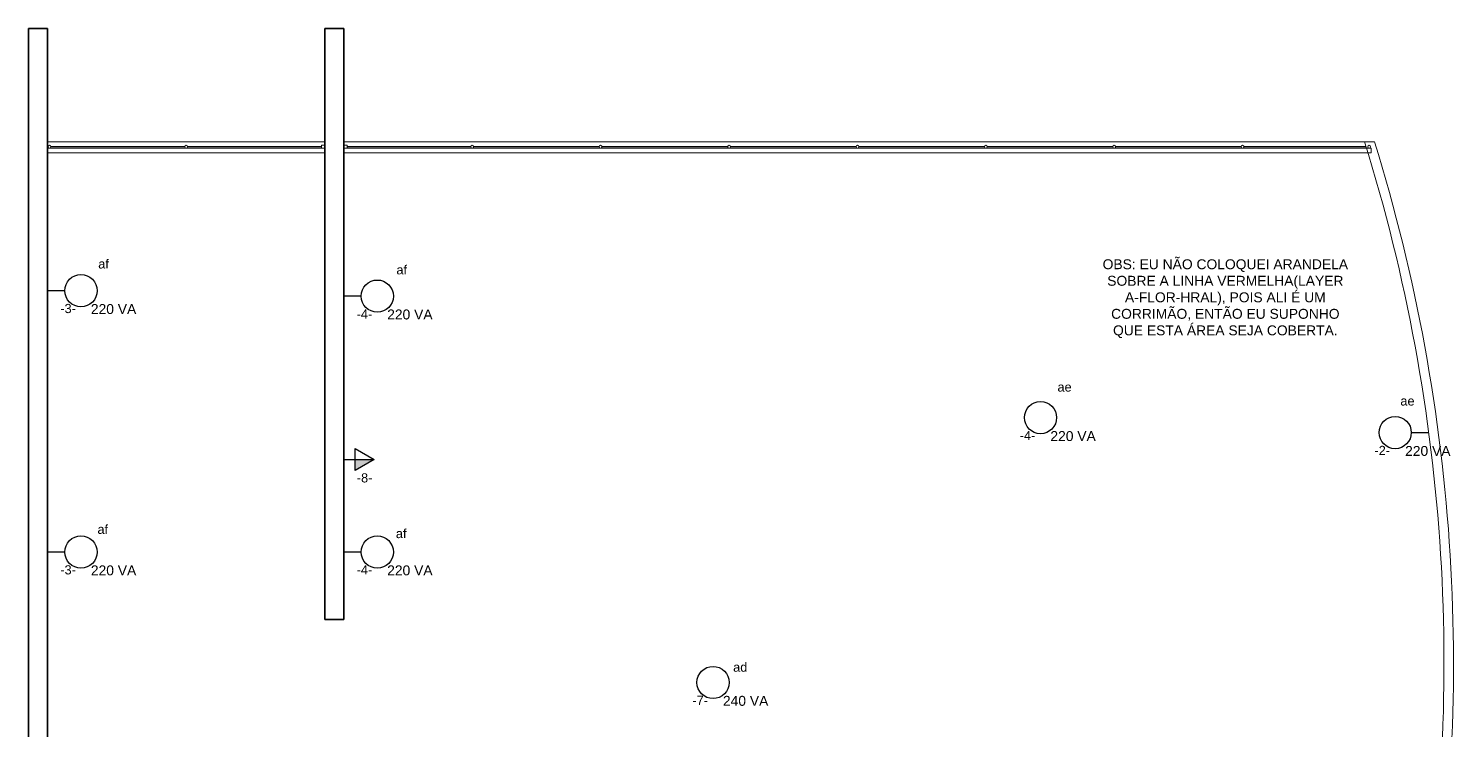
# Model space of a CAD drawing. Header units: metres. Extents: x -182 to 99, y 70 to 113.
# Drawn here: x 66.81 to 81.76, y 104.36 to 111.73 of the extents above; entities that cross this region are included whole.
import ezdxf

# ---------------------------------------------------------------- set-up
doc = ezdxf.new("R2010")
doc.units = ezdxf.units.M
doc.header["$LTSCALE"] = 0.01
doc.layers.add('A-FLOR-HRAL', color=1, linetype='Continuous', lineweight=9)
doc.layers.add('A-WALL', color=2, linetype='Continuous', lineweight=9)
doc.layers.add('Elétrica', color=7, linetype='Continuous')
doc.layers.get('0').off()
doc.styles.add('Arial', font='arial.ttf', dxfattribs={"height": 0.29506})

# ---------------------------------------------------------------- blocks, each defined once
blk = doc.blocks.new('Barandilla - 30 mm-412618-Nivel 9')
at = {"layer": 'A-FLOR-HRAL'}
for p, q in [((0.015, 0.016), (-0.015, 0.016)), ((-0.015, 0.016), (-0.015, -0.014)), ((0.015, -0.014), (0.015, 0.016)), ((-0.015, -0.014), (0.015, -0.014))]:
    blk.add_line(p, q, dxfattribs=at)
blk = doc.blocks.new('Barandilla - 30 mm-412620-Nivel 9')
at = {"layer": 'A-FLOR-HRAL'}
for start, end in [(0, 180), (180, 360)]:
    blk.add_arc((0, 0), 0.015, start, end, dxfattribs=at)
blk = doc.blocks.new('Barandilla - Barandilla-507390-Nivel 9')
at = {"layer": 'A-FLOR-HRAL'}
for p, q in [((-4.722, 12.863), (-4.726, 12.863)), ((-3.393, 12.863), (-4.692, 12.863)), ((-2.045, 12.863), (-3.364, 12.863)), ((-0.698, 12.863), (-2.016, 12.863)), ((0.65, 12.863), (-0.668, 12.863)), ((1.998, 12.863), (0.679, 12.863)), ((3.345, 12.863), (2.027, 12.863)), ((4.693, 12.863), (3.374, 12.863)), ((6.001, 12.863), (4.722, 12.863)), ((-4.726, 12.858), (-4.722, 12.858)), ((-4.692, 12.858), (-3.393, 12.858)), ((-3.364, 12.858), (-2.045, 12.858)), ((-2.016, 12.858), (-0.697, 12.858)), ((-0.668, 12.858), (0.65, 12.858)), ((0.679, 12.858), (1.998, 12.858)), ((2.027, 12.858), (3.345, 12.858)), ((3.374, 12.858), (4.693, 12.858)), ((4.722, 12.858), (6.003, 12.858))]:
    blk.add_line(p, q, dxfattribs=at)
at = {"extrusion": (0, 0, -1), "zscale": -1, "rotation": 270.0000000000002}
for name, p in [('Barandilla - 30 mm-412618-Nivel 9', (4.706, 12.86)), ('Barandilla - 30 mm-412620-Nivel 9', (3.378, 12.86)), ('Barandilla - 30 mm-412620-Nivel 9', (2.031, 12.86)), ('Barandilla - 30 mm-412620-Nivel 9', (0.683, 12.86)), ('Barandilla - 30 mm-412620-Nivel 9', (-0.665, 12.86)), ('Barandilla - 30 mm-412620-Nivel 9', (-2.012, 12.86)), ('Barandilla - 30 mm-412620-Nivel 9', (-3.36, 12.86)), ('Barandilla - 30 mm-412620-Nivel 9', (-4.707, 12.86)), ('Barandilla - 30 mm-412620-Nivel 9', (-6.035, 12.86))]:
    blk.add_blockref(name, p, dxfattribs=at)
blk = doc.blocks.new('Tipo de barandal superior - Name-508281-Nivel 9')
at = {"layer": 'A-FLOR-HRAL'}
for p, q in [((-4.726, 12.845), (-4.722, 12.845)), ((-4.726, 12.795), (6.055, 12.795)), ((-4.692, 12.845), (6.055, 12.845)), ((6.055, 12.795), (6.055, 12.845))]:
    blk.add_line(p, q, dxfattribs=at)
blk = doc.blocks.new('Barandilla - Barandilla-508625-Nivel 9')
at = {"layer": 'A-FLOR-HRAL'}
for p, q in [((-7.831, 12.863), (-7.836, 12.863)), ((-6.396, 12.863), (-7.801, 12.863)), ((-4.961, 12.863), (-6.366, 12.863)), ((-4.926, 12.863), (-4.93, 12.863)), ((-7.836, 12.858), (-7.831, 12.858)), ((-7.802, 12.858), (-6.396, 12.858)), ((-6.367, 12.858), (-4.961, 12.858)), ((-4.93, 12.858), (-4.926, 12.858))]:
    blk.add_line(p, q, dxfattribs=at)
at = {"rotation": 269.9999999999998}
for name, p in [('Barandilla - 30 mm-412620-Nivel 9', (-7.816, 12.86)), ('Barandilla - 30 mm-412620-Nivel 9', (-6.381, 12.86)), ('Barandilla - 30 mm-412618-Nivel 9', (-4.946, 12.86))]:
    blk.add_blockref(name, p, dxfattribs=at)
blk = doc.blocks.new('Tipo de barandal superior - Name-508709-Nivel 9')
at = {"layer": 'A-FLOR-HRAL'}
for p, q in [((-4.961, 12.845), (-7.836, 12.845)), ((-4.926, 12.795), (-7.836, 12.795)), ((-4.926, 12.845), (-4.93, 12.845))]:
    blk.add_line(p, q, dxfattribs=at)

msp = doc.modelspace()

# ---------------------------------------------------------------- hatches: boundary and pattern name
at = {"layer": 'Elétrica', "ltscale": 0.5, "true_color": 0xffffff}
msp.add_hatch(color=7, dxfattribs=at).paths.add_polyline_path([(70.435, 107.204), (70.237, 107.204), (70.237, 107.09)])

# ---------------------------------------------------------------- linework, layer by layer
at = {"layer": 'A-WALL', "color": 7, "lineweight": 35}
for p, q in [((67.007, 111.727), (66.807, 111.727)), ((66.807, 111.727), (66.807, 102.344)), ((67.007, 102.344), (67.007, 111.727)), ((69.917, 111.727), (69.917, 105.527)), ((70.117, 111.727), (69.917, 111.727)), ((70.117, 105.527), (70.117, 111.727)), ((69.917, 105.527), (70.117, 105.527))]:
    msp.add_line(p, q, dxfattribs=at)
at = {"layer": 'A-WALL', "color": 7}
for p, q in [((67.007, 110.537), (69.917, 110.537)), ((70.117, 110.537), (80.935, 110.537))]:
    msp.add_line(p, q, dxfattribs=at)
for radius, end in [(18.403, 17.3084), (18.503, 17.212)]:
    msp.add_arc((63.261, 105.062), radius, 349.8558, end, dxfattribs=at)
at = {"layer": 'Elétrica', "color": 7, "ltscale": 0.5, "true_color": 0xffffff}
for p, q in [((67.19, 108.976), (67.007, 108.976)), ((70.3, 108.919), (70.117, 108.919)), ((81.321, 107.487), (81.503, 107.487)), ((67.19, 106.234), (67.007, 106.234)), ((70.3, 106.234), (70.117, 106.234))]:
    msp.add_line(p, q, dxfattribs=at)
msp.add_lwpolyline([(70.237, 107.319), (70.435, 107.204), (70.237, 107.09)], close=True, dxfattribs=at)
msp.add_lwpolyline([(70.117, 107.204), (70.237, 107.204), (70.435, 107.204)], dxfattribs=at)
for centre in [(67.358, 108.976), (70.468, 108.919), (77.429, 107.644), (81.152, 107.487), (67.358, 106.234), (70.468, 106.234), (73.992, 104.865)]:
    msp.add_circle(centre, 0.169, dxfattribs=at)

# ---------------------------------------------------------------- block references
at = {"layer": 'A-FLOR-HRAL'}
for name in ['Barandilla - Barandilla-508625-Nivel 9', 'Tipo de barandal superior - Name-508709-Nivel 9', 'Barandilla - Barandilla-507390-Nivel 9', 'Tipo de barandal superior - Name-508281-Nivel 9']:
    msp.add_blockref(name, (74.843, 97.626), dxfattribs=at)

# ---------------------------------------------------------------- texts
at = {"layer": 'Elétrica', "color": 7, "ltscale": 0.5, "true_color": 0xffffff, "style": 'Arial'}
for s, p in [('af', (67.539, 109.209)), ('af', (70.669, 109.147)), ('-3-', (67.141, 108.741)), ('-4-', (70.251, 108.683)), ('ae', (77.607, 107.917)), ('ae', (81.206, 107.771)), ('-4-', (77.211, 107.408)), ('-2-', (80.934, 107.252)), ('-8-', (70.253, 106.964)), ('af', (67.531, 106.424)), ('af', (70.663, 106.38)), ('-3-', (67.141, 105.999)), ('-4-', (70.251, 105.999)), ('ad', (74.203, 104.978)), ('-7-', (73.775, 104.63))]:
    msp.add_text(s, height=0.0959, dxfattribs=at).set_placement(p)
at = {"layer": 'Elétrica', "color": 7, "ltscale": 0.5, "true_color": 0xffffff, "attachment_point": 8, "style": 'Arial'}
for s, insert, char_height, width in [('{\\H0.0275x;\\P\\P}OBS: EU NÃO COLOQUEI ARANDELA SOBRE A LINHA VERMELHA(LAYER A-FLOR-HRAL), POIS ALI É UM CORRIMÃO, ENTÃO EU SUPONHO QUE ESTA ÁREA SEJA COBERTA.', (79.369, 108.479), 0.104025, 2.71414), ('{\\H0.0275x;\\P\\P}220 VA', (67.7, 108.73), 0.10402, 0.5954), ('{\\H0.0275x;\\P\\P}220 VA', (70.81, 108.673), 0.10402, 0.5954), ('{\\H0.0275x;\\P\\P}220 VA', (77.771, 107.397), 0.10402, 0.5954), ('{\\H0.0275x;\\P\\P}220 VA', (81.494, 107.241), 0.10402, 0.5954), ('{\\H0.0275x;\\P\\P}220 VA', (67.7, 105.988), 0.10402, 0.5954), ('{\\H0.0275x;\\P\\P}220 VA', (70.81, 105.988), 0.10402, 0.5954), ('{\\H0.0275x;\\P\\P}240 VA', (74.334, 104.619), 0.10402, 0.5954)]:
    msp.add_mtext(s, dxfattribs=dict(at, insert=insert, char_height=char_height, width=width))

doc.saveas('drawing.dxf')
